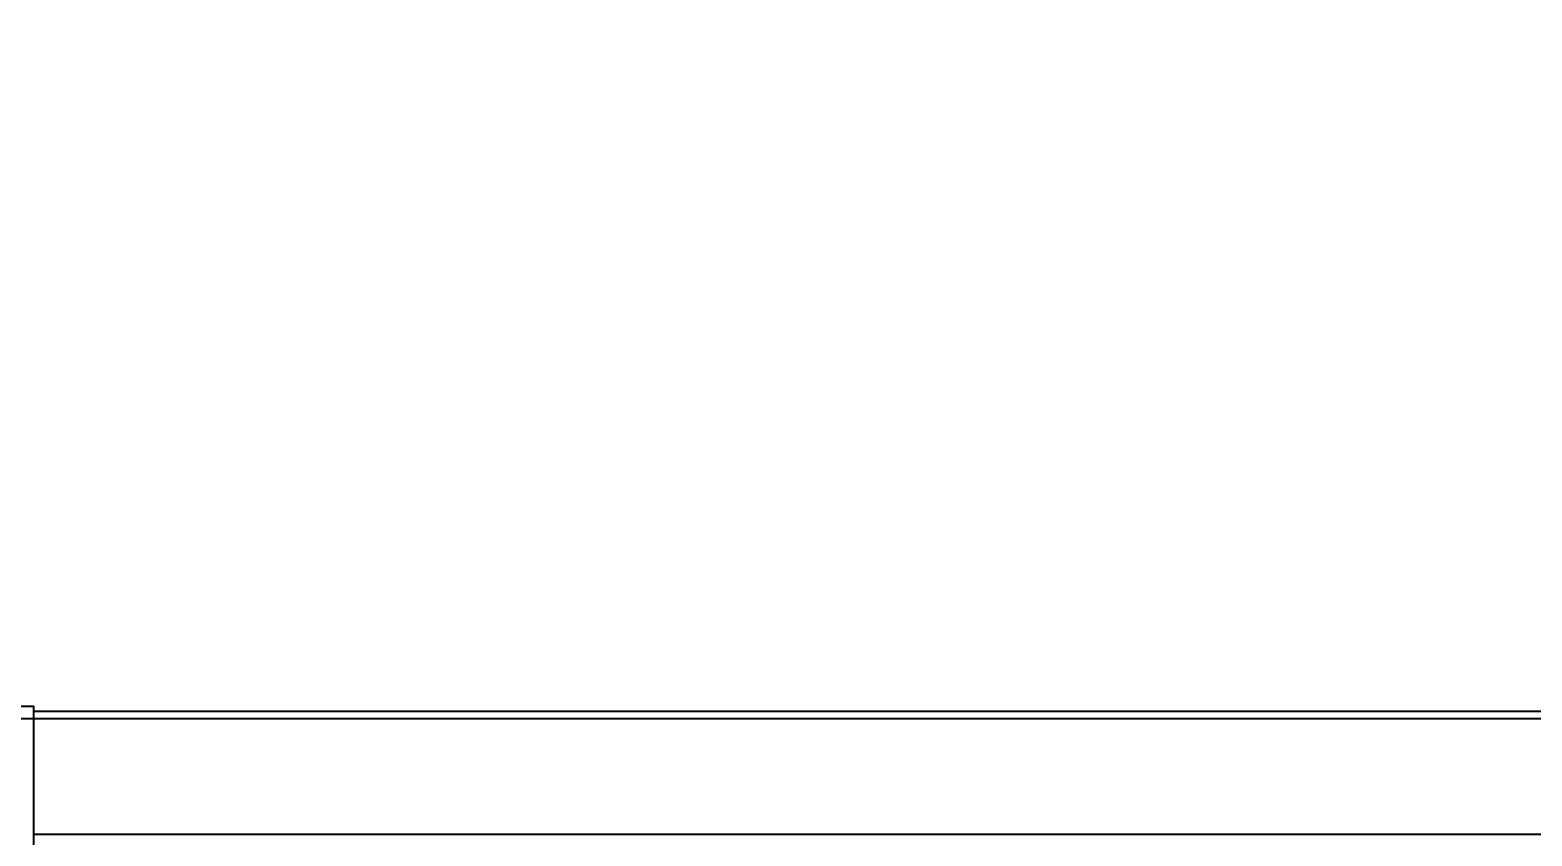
# Model space of a CAD drawing. Header units: feet. Extents: x -1522 to 974, y -3833 to 696.
# Drawn here: x 26.861 to 30.867, y 14.781 to 16.93 of the extents above; entities that cross this region are included whole.
import ezdxf

# ---------------------------------------------------------------- set-up
doc = ezdxf.new("R2010")
doc.units = ezdxf.units.FT
doc.header["$MEASUREMENT"] = 0
doc.layers.add('E-EQPM-XFMR-1500V', color=141, linetype='Continuous')
doc.layers.add('G-NPLT', color=67, linetype='Continuous', plot=False)
doc.styles.add('NEI-A', font='arial.ttf')

# ---------------------------------------------------------------- blocks, each defined once
blk = doc.blocks.new('INV SKID')
at = {"layer": 'E-EQPM-XFMR-1500V', "linetype": 'Continuous'}
for p, q in [((-9.9049, 4.0002), (-9.3537, 4.0002)), ((-9.3537, 3.4687), (-9.3537, 4.0002)), ((-9.3537, 3.9871), (9.3537, 3.9871)), ((-7.1391, 3.9871), (-7.1391, 3.9877)), ((-9.3537, 3.659), (9.3537, 3.659))]:
    blk.add_line(p, q, dxfattribs=at)
at = {"layer": 'E-EQPM-XFMR-1500V'}
blk.add_lwpolyline([(-9.9049, 3.9674), (9.9049, 3.9674), (9.9049, -3.9657), (-9.9049, -3.9657)], close=True, dxfattribs=at)

msp = doc.modelspace()

# ---------------------------------------------------------------- block references
msp.add_blockref('INV SKID', (36.22501, 11.12722))

# ---------------------------------------------------------------- texts
at = {"layer": 'G-NPLT', "insert": (-1524.03887, 222.65943), "char_height": 50.15749436, "attachment_point": 1, "style": 'NEI-A'}
msp.add_mtext_dynamic_manual_height_columns('\\pxi-5,l5,ql;THIS INVERTER NEEDS TO BE UPDATED WITH THE CORRECT INVERTER JOB SPECIFIC. GET FROM THE INVERTER XREF.', width=1665.7235448, gutter_width=214.91157, heights=[0], dxfattribs=at)

doc.saveas('drawing.dxf')
